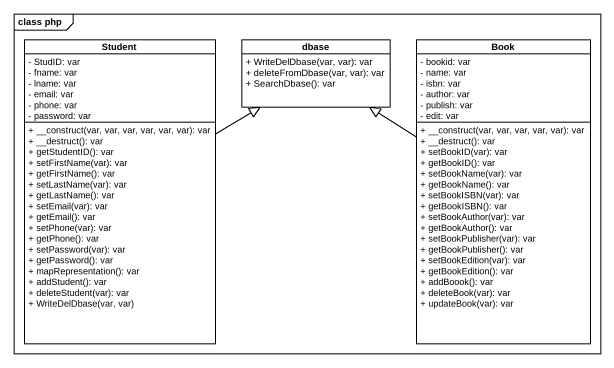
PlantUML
@startuml
mainframe class php
hide circle
hide empty members
skinparam classAttributeIconSize 0
class Student {
  - StudID: var
  - fname: var
  - lname: var
  - email: var
  - phone: var
  - password: var
  + __construct(var, var, var, var, var, var): var
  + __destruct(): var
  + getStudentID(): var
  + setFirstName(var): var
  + getFirstName(): var
  + setLastName(var): var
  + getLastName(): var
  + setEmail(var): var
  + getEmail(): var
  + setPhone(var): var
  + getPhone(): var
  + setPassword(var): var
  + getPassword(): var
  + mapRepresentation(): var
  + addStudent(): var
  + deleteStudent(var): var
  + WriteDelDbase(var, var)
}
class dbase {
  + WriteDelDbase(var, var): var
  + deleteFromDbase(var, var): var
  + SearchDbase(): var
}
class Book {
  - bookid: var
  - name: var
  - isbn: var
  - author: var
  - publish: var
  - edit: var
  + __construct(var, var, var, var, var): var
  + __destruct(): var
  + setBookID(var): var
  + getBookID(): var
  + setBookName(var): var
  + getBookName(): var
  + setBookISBN(var): var
  + getBookISBN(): var
  + setBookAuthor(var): var
  + getBookAuthor(): var
  + setBookPublisher(var): var
  + getBookPublisher(): var
  + setBookEdition(var): var
  + getBookEdition(): var
  + addBoook(): var
  + deleteBook(var): var
  + updateBook(var): var
}
Student -up-|> dbase
Book -up-|> dbase
@enduml
